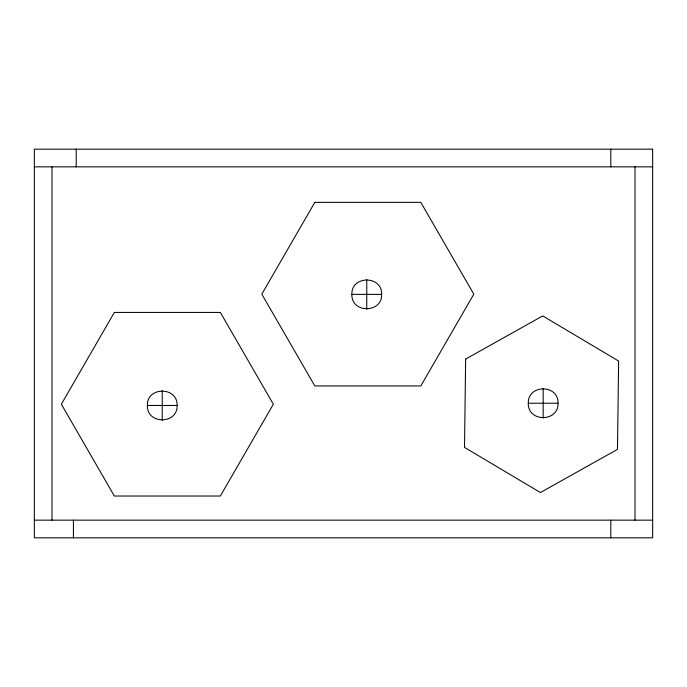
<?xml version="1.0" encoding="UTF-8"?>
<svg xmlns="http://www.w3.org/2000/svg" width="687" height="687" viewBox="0 0 687 687"><rect width="100%" height="100%" fill="white"/><g stroke="black" fill="none" stroke-linecap="round" stroke-linejoin="round"><path stroke-width="1.03" d="M147.379 405.476C146.649 386.377 177.839 386.377 177.109 405.476C177.839 424.575 146.649 424.575 147.379 405.476L177.109 405.476M351.881 294.371C351.16 275.272 382.341 275.272 381.62 294.371C382.341 313.47 351.16 313.47 351.881 294.371L381.62 294.371M528.303 403.226C527.573 384.127 558.763 384.127 558.033 403.226C558.763 422.333 527.573 422.333 528.303 403.226L558.033 403.226M34.35 166.847L652.65 166.847M34.35 520.153L652.65 520.153M634.986 166.847L634.986 520.153M610.795 149.173L610.795 166.847M610.795 520.153L610.795 537.827M543.168 388.361L543.168 418.1M366.755 279.506L366.755 309.236M162.244 390.611L162.244 420.35M76.205 149.173L76.205 166.847M73.423 520.153L73.423 537.827M52.014 166.847L52.014 520.153M465.649 359.069L464.506 447.392L540.42 492.545L617.484 449.375L618.626 361.061L542.713 315.908L465.649 359.069M114.351 312.43L61.358 404.222L114.351 496.023L220.347 496.023L273.34 404.222L220.347 312.43L114.351 312.43M314.818 202.364L261.816 294.165L314.818 385.957L420.813 385.957L473.807 294.165L420.813 202.364L314.818 202.364M652.65 149.173L34.35 149.173L34.35 537.827L652.65 537.827L652.65 149.173"/></g></svg>
